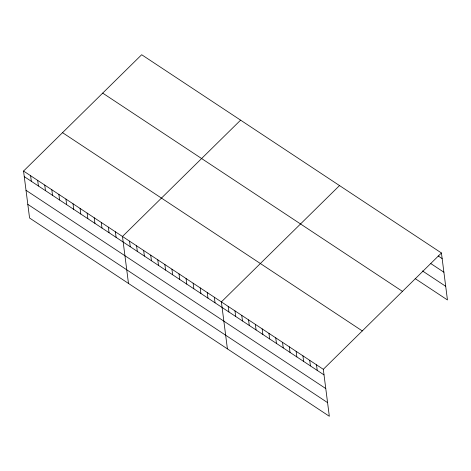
<?xml version="1.0" encoding="UTF-8"?>
<svg xmlns="http://www.w3.org/2000/svg" width="471" height="471" viewBox="0 0 471 471"><rect width="100%" height="100%" fill="white"/><g stroke="black" fill="none" stroke-linecap="round" stroke-linejoin="round"><path stroke-width="0.71" d="M23.55 171.05L323.306 369.311L329.323 416.276L29.567 218.014L23.55 171.05L141.677 54.724L441.433 252.986L447.45 299.95L415.175 278.608M240.599 120.146L122.472 236.477L128.483 283.442M339.514 185.574L221.388 301.899L227.405 348.87M323.306 369.311L441.433 252.986M438.183 255.953L442.151 258.573M430.877 263.613L443.9 272.226M422.487 270.943L445.701 286.297M102.696 93.111L402.452 291.372M62.531 132.663L362.287 330.925M24.268 176.637L324.019 374.898M26.017 190.29L325.767 388.557M27.818 204.361L327.575 402.623M316.512 364.819L317.224 370.406M309.718 360.321L310.43 365.914M302.924 355.829L303.636 361.416M296.129 351.337L296.842 356.924M289.329 346.839L290.048 352.432M282.535 342.346L283.254 347.934M275.741 337.854L276.459 343.441M268.947 333.362L269.665 338.949M262.153 328.864L262.871 334.451M255.359 324.372L256.077 329.959M248.564 319.88L249.283 325.467M241.77 315.382L242.488 320.975M234.976 310.889L235.694 316.477M228.182 306.397L228.9 311.985M214.323 297.23L215.041 302.818M207.258 292.556L207.97 298.143M200.193 287.881L200.905 293.468M193.128 283.206L193.84 288.8M186.057 278.538L186.775 284.125M178.992 273.863L179.71 279.45M171.927 269.188L172.645 274.776M164.862 264.514L165.58 270.107M157.797 259.839L158.515 265.432M150.732 255.17L151.45 260.757M143.667 250.495L144.379 256.083M136.602 245.821L137.314 251.408M129.537 241.146L130.249 246.739M115.401 231.803L116.119 237.39M108.336 227.128L109.054 232.715M101.271 222.453L101.989 228.046M94.206 217.785L94.924 223.372M87.141 213.11L87.859 218.697M80.076 208.435L80.788 214.022M73.011 203.76L73.723 209.348M65.946 199.086L66.658 204.679M58.881 194.417L59.593 200.004M51.81 189.742L52.528 195.33M44.745 185.068L45.463 190.655M37.68 180.393L38.398 185.986M30.615 175.724L31.333 181.311"/></g></svg>
